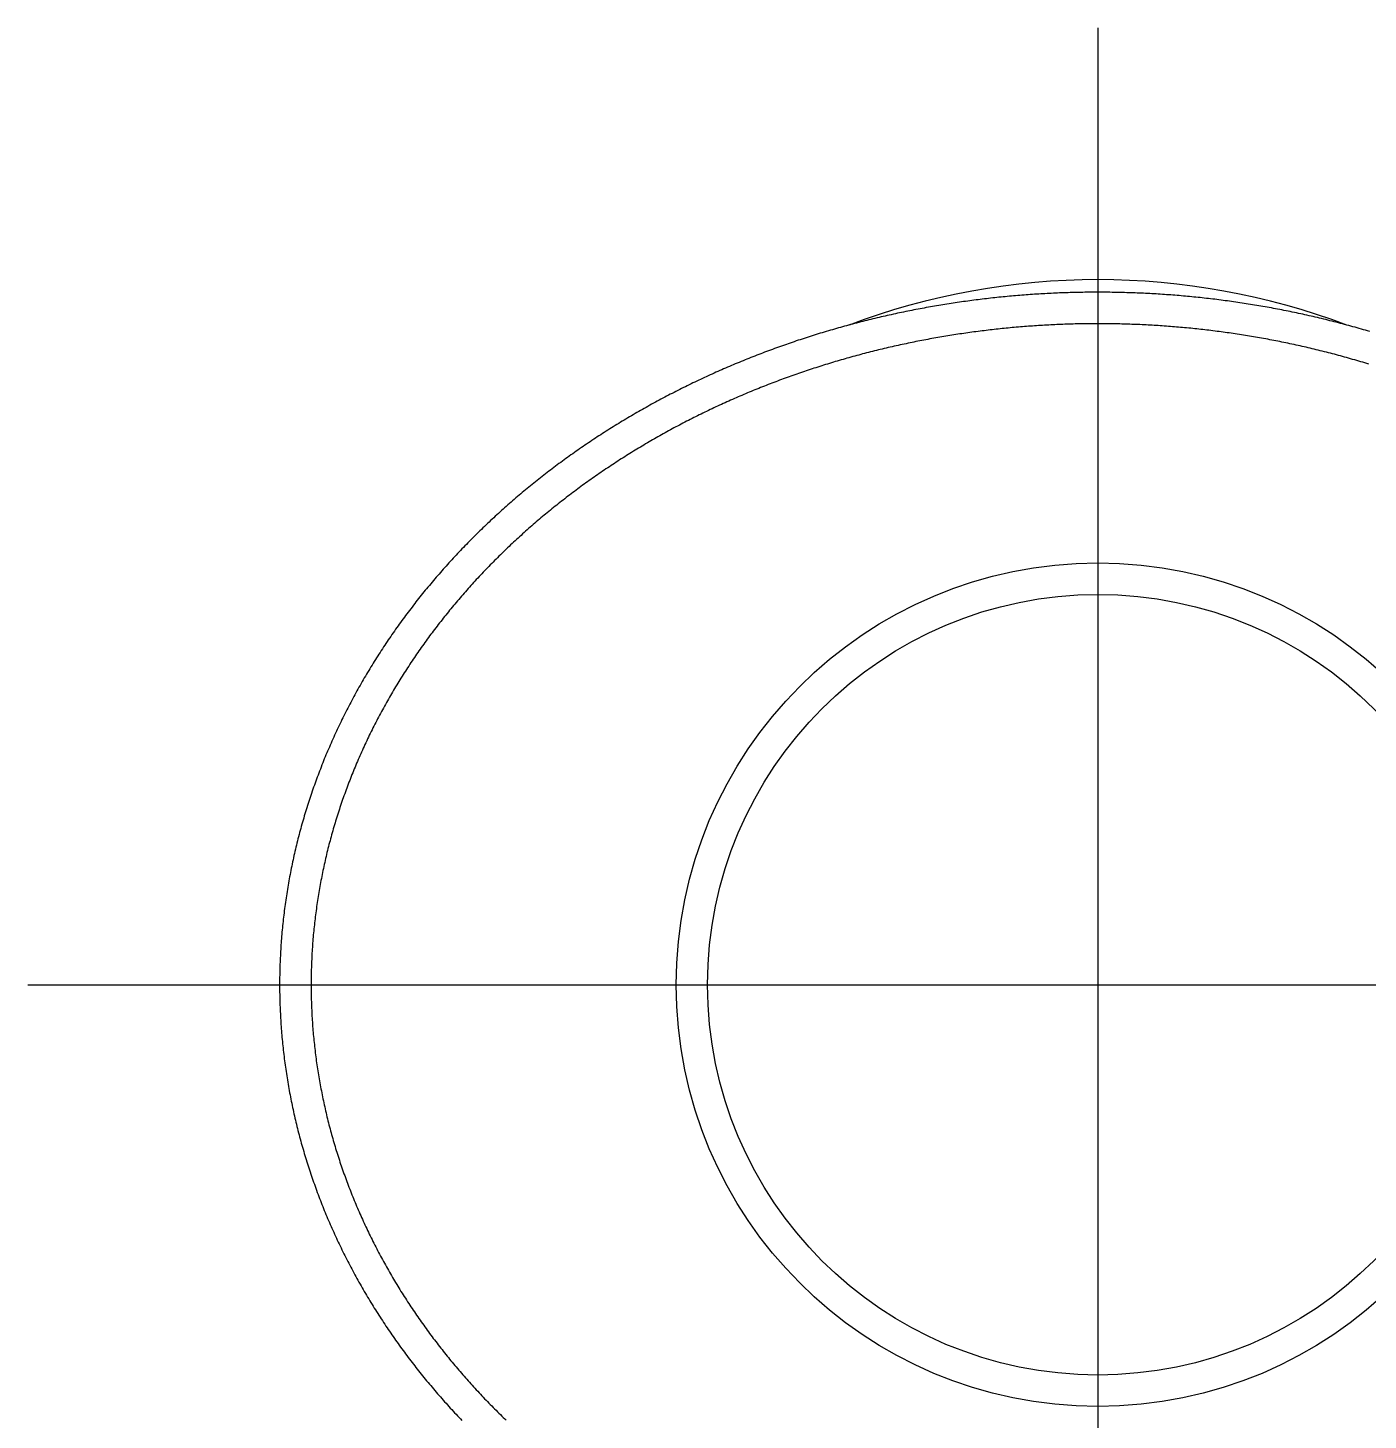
# Model space of a CAD drawing. Extents: x -15.1 to 49.4, y -18.2 to 42.
# Drawn here: x 32.45 to 43.09, y 30.94 to 42 of the extents above; entities that cross this region are included whole.
import ezdxf

# ---------------------------------------------------------------- set-up
doc = ezdxf.new("R2010")
doc.units = 0
doc.linetypes.add('CENTER', pattern=[50.8, 31.75, -6.35, 6.35, -6.35])
doc.layers.get('0').update_dxf_attribs({"linetype": 'CONTINUOUS'})
doc.layers.add('CENTER', color=1, linetype='CENTER')

msp = doc.modelspace()

# ---------------------------------------------------------------- linework, layer by layer
at = {"color": 7}
for points in [[(43.1061, 39.5878, 0), (43.0895, 39.5927, 0), (43.0729, 39.5976, 0), (43.0563, 39.6024, 0), (43.0396, 39.6072, 0), (43.023, 39.612, 0), (43.0064, 39.6167, 0), (42.9898, 39.6214, 0), (42.9732, 39.626, 0), (42.9566, 39.6306, 0), (42.9399, 39.6351, 0), (42.9233, 39.6396, 0), (42.9067, 39.6441, 0), (42.8901, 39.6485, 0), (42.8735, 39.6529, 0), (42.8568, 39.6572, 0), (42.8402, 39.6615, 0), (42.8236, 39.6658, 0), (42.807, 39.67, 0), (42.7903, 39.6742, 0), (42.7737, 39.6783, 0), (42.7571, 39.6824, 0), (42.7405, 39.6865, 0), (42.7238, 39.6905, 0), (42.7072, 39.6945, 0), (42.6906, 39.6984, 0), (42.6739, 39.7023, 0), (42.6573, 39.7062, 0), (42.6407, 39.71, 0), (42.6241, 39.7137, 0), (42.6074, 39.7175, 0), (42.5908, 39.7212, 0), (42.5742, 39.7248, 0), (42.5575, 39.7284, 0), (42.5409, 39.732, 0), (42.5243, 39.7356, 0), (42.5076, 39.7391, 0), (42.491, 39.7425, 0), (42.4744, 39.7459, 0), (42.4577, 39.7493, 0), (42.4411, 39.7527, 0), (42.4245, 39.756, 0), (42.4078, 39.7592, 0), (42.3912, 39.7625, 0), (42.3746, 39.7657, 0), (42.3579, 39.7688, 0), (42.3413, 39.7719, 0), (42.3247, 39.775, 0), (42.308, 39.778, 0), (42.2914, 39.781, 0), (42.2747, 39.784, 0), (42.2581, 39.7869, 0), (42.2415, 39.7898, 0), (42.2248, 39.7927, 0), (42.2082, 39.7955, 0), (42.1916, 39.7982, 0), (42.1749, 39.801, 0), (42.1583, 39.8037, 0), (42.1416, 39.8063, 0), (42.125, 39.8089, 0), (42.1083, 39.8115, 0), (42.0917, 39.8141, 0), (42.0751, 39.8166, 0), (42.0584, 39.819, 0), (42.0418, 39.8215, 0), (42.0251, 39.8239, 0), (42.0085, 39.8262, 0), (41.9918, 39.8285, 0), (41.9752, 39.8308, 0), (41.9585, 39.833, 0), (41.9419, 39.8353, 0), (41.9253, 39.8374, 0), (41.9086, 39.8395, 0), (41.892, 39.8416, 0), (41.8753, 39.8437, 0), (41.8587, 39.8457, 0), (41.842, 39.8477, 0), (41.8254, 39.8496, 0), (41.8087, 39.8515, 0), (41.7921, 39.8534, 0), (41.7754, 39.8552, 0), (41.7588, 39.857, 0), (41.7421, 39.8588, 0), (41.7255, 39.8605, 0), (41.7088, 39.8622, 0), (41.6922, 39.8638, 0), (41.6755, 39.8654, 0), (41.6589, 39.867, 0), (41.6422, 39.8685, 0), (41.6256, 39.87, 0), (41.6089, 39.8715, 0), (41.5922, 39.8729, 0), (41.5756, 39.8743, 0), (41.5589, 39.8756, 0), (41.5423, 39.877, 0), (41.5256, 39.8782, 0), (41.509, 39.8795, 0), (41.4923, 39.8807, 0), (41.4757, 39.8818, 0), (41.459, 39.883, 0), (41.4424, 39.8841, 0), (41.4257, 39.8851, 0), (41.409, 39.8861, 0), (41.3924, 39.8871, 0), (41.3757, 39.8881, 0), (41.3591, 39.889, 0), (41.3424, 39.8899, 0), (41.3258, 39.8907, 0), (41.3091, 39.8915, 0), (41.2924, 39.8923, 0), (41.2758, 39.893, 0), (41.2591, 39.8937, 0), (41.2425, 39.8943, 0), (41.2258, 39.895, 0), (41.2091, 39.8955, 0), (41.1925, 39.8961, 0), (41.1758, 39.8966, 0), (41.1592, 39.8971, 0), (41.1425, 39.8975, 0), (41.1258, 39.8979, 0), (41.1092, 39.8983, 0), (41.0925, 39.8986, 0), (41.0759, 39.8989, 0), (41.0592, 39.8992, 0), (41.0425, 39.8994, 0), (41.0259, 39.8996, 0), (41.0092, 39.8997, 0), (40.9925, 39.8999, 0), (40.9759, 39.8999, 0), (40.9592, 39.9, 0), (40.9426, 39.9, 0), (40.9259, 39.9, 0), (40.9092, 39.8999, 0), (40.8926, 39.8998, 0), (40.8759, 39.8997, 0), (40.8592, 39.8995, 0), (40.8426, 39.8993, 0), (40.8259, 39.8991, 0), (40.8093, 39.8988, 0), (40.7926, 39.8985, 0), (40.7759, 39.8981, 0), (40.7593, 39.8977, 0), (40.7426, 39.8973, 0), (40.726, 39.8968, 0), (40.7093, 39.8963, 0), (40.6927, 39.8958, 0), (40.676, 39.8952, 0), (40.6594, 39.8946, 0), (40.6427, 39.894, 0), (40.6261, 39.8933, 0), (40.6094, 39.8926, 0), (40.5928, 39.8918, 0), (40.5761, 39.8911, 0), (40.5595, 39.8902, 0), (40.5428, 39.8894, 0), (40.5262, 39.8885, 0), (40.5096, 39.8876, 0), (40.4929, 39.8866, 0), (40.4763, 39.8856, 0), (40.4597, 39.8845, 0), (40.443, 39.8835, 0), (40.4264, 39.8824, 0), (40.4098, 39.8812, 0), (40.3932, 39.88, 0), (40.3766, 39.8788, 0), (40.36, 39.8776, 0), (40.3433, 39.8763, 0), (40.3267, 39.8749, 0), (40.3101, 39.8736, 0), (40.2935, 39.8722, 0), (40.2769, 39.8707, 0), (40.2603, 39.8693, 0), (40.2437, 39.8677, 0), (40.2271, 39.8662, 0), (40.2106, 39.8646, 0), (40.194, 39.863, 0), (40.1774, 39.8613, 0), (40.1608, 39.8597, 0), (40.1443, 39.8579, 0), (40.1277, 39.8562, 0), (40.1111, 39.8544, 0), (40.0946, 39.8525, 0), (40.078, 39.8507, 0), (40.0615, 39.8488, 0), (40.0449, 39.8468, 0), (40.0284, 39.8448, 0), (40.0118, 39.8428, 0), (39.9953, 39.8408, 0), (39.9788, 39.8387, 0), (39.9622, 39.8366, 0), (39.9457, 39.8344, 0), (39.9292, 39.8322, 0), (39.9127, 39.83, 0), (39.8962, 39.8277, 0), (39.8797, 39.8254, 0), (39.8632, 39.823, 0), (39.8467, 39.8207, 0), (39.8302, 39.8183, 0), (39.8137, 39.8158, 0), (39.7973, 39.8133, 0), (39.7808, 39.8108, 0), (39.7643, 39.8082, 0), (39.7479, 39.8056, 0), (39.7314, 39.803, 0), (39.715, 39.8003, 0), (39.6985, 39.7976, 0), (39.6821, 39.7949, 0), (39.6657, 39.7921, 0), (39.6492, 39.7893, 0), (39.6328, 39.7865, 0), (39.6164, 39.7836, 0), (39.6, 39.7807, 0), (39.5836, 39.7777, 0), (39.5672, 39.7747, 0), (39.5508, 39.7717, 0), (39.5344, 39.7686, 0), (39.5181, 39.7655, 0), (39.5017, 39.7624, 0), (39.4853, 39.7592, 0), (39.469, 39.756, 0), (39.4526, 39.7527, 0), (39.4363, 39.7495, 0), (39.42, 39.7461, 0), (39.4037, 39.7428, 0), (39.3873, 39.7394, 0), (39.371, 39.736, 0), (39.3547, 39.7325, 0), (39.3384, 39.729, 0), (39.3221, 39.7255, 0), (39.3059, 39.7219, 0), (39.2896, 39.7183, 0), (39.2733, 39.7146, 0), (39.2571, 39.7109, 0), (39.2408, 39.7072, 0), (39.2246, 39.7035, 0), (39.2084, 39.6997, 0), (39.1921, 39.6958, 0), (39.1759, 39.692, 0), (39.1597, 39.6881, 0), (39.1435, 39.6841, 0), (39.1273, 39.6802, 0), (39.1112, 39.6762, 0), (39.095, 39.6721, 0), (39.0788, 39.668, 0), (39.0627, 39.6639, 0), (39.0465, 39.6598, 0), (39.0304, 39.6556, 0), (39.0143, 39.6513, 0), (38.9981, 39.6471, 0), (38.982, 39.6428, 0), (38.9659, 39.6384, 0), (38.9498, 39.6341, 0), (38.9338, 39.6296, 0), (38.9177, 39.6252, 0), (38.9016, 39.6207, 0), (38.8856, 39.6162, 0), (38.8695, 39.6116, 0), (38.8535, 39.607, 0), (38.8375, 39.6024, 0), (38.8215, 39.5977, 0), (38.8055, 39.593, 0), (38.7895, 39.5883, 0), (38.7735, 39.5835, 0), (38.7575, 39.5787, 0), (38.7416, 39.5738, 0), (38.7256, 39.569, 0), (38.7097, 39.564, 0), (38.6938, 39.5591, 0), (38.6778, 39.5541, 0), (38.6619, 39.549, 0), (38.646, 39.544, 0), (38.6301, 39.5389, 0), (38.6143, 39.5337, 0), (38.5984, 39.5285, 0), (38.5826, 39.5233, 0), (38.5667, 39.5181, 0), (38.5509, 39.5128, 0), (38.5351, 39.5074, 0), (38.5193, 39.5021, 0), (38.5035, 39.4967, 0), (38.4877, 39.4912, 0), (38.4719, 39.4858, 0), (38.4562, 39.4803, 0), (38.4404, 39.4747, 0), (38.4247, 39.4691, 0), (38.4089, 39.4635, 0), (38.3932, 39.4578, 0), (38.3775, 39.4521, 0), (38.3618, 39.4464, 0), (38.3462, 39.4406, 0), (38.3305, 39.4348, 0), (38.3149, 39.429, 0), (38.2992, 39.4231, 0), (38.2836, 39.4172, 0), (38.268, 39.4112, 0), (38.2524, 39.4052, 0), (38.2368, 39.3992, 0), (38.2212, 39.3932, 0), (38.2057, 39.387, 0), (38.1901, 39.3809, 0), (38.1746, 39.3747, 0), (38.1591, 39.3685, 0), (38.1436, 39.3623, 0), (38.1281, 39.356, 0), (38.1126, 39.3497, 0), (38.0971, 39.3433, 0), (38.0817, 39.3369, 0), (38.0662, 39.3305, 0), (38.0508, 39.324, 0), (38.0354, 39.3175, 0), (38.02, 39.3109, 0), (38.0046, 39.3043, 0), (37.9892, 39.2977, 0), (37.9739, 39.291, 0), (37.9585, 39.2843, 0), (37.9432, 39.2776, 0), (37.9279, 39.2708, 0), (37.9126, 39.264, 0), (37.8973, 39.2572, 0), (37.882, 39.2503, 0), (37.8668, 39.2434, 0), (37.8515, 39.2364, 0), (37.8363, 39.2294, 0), (37.8211, 39.2224, 0), (37.8059, 39.2153, 0), (37.7907, 39.2082, 0), (37.7755, 39.201, 0), (37.7604, 39.1938, 0), (37.7453, 39.1866, 0), (37.7301, 39.1793, 0), (37.715, 39.172, 0), (37.7, 39.1647, 0), (37.6849, 39.1573, 0), (37.6698, 39.1499, 0), (37.6548, 39.1425, 0), (37.6398, 39.135, 0), (37.6248, 39.1275, 0), (37.6098, 39.1199, 0), (37.5948, 39.1123, 0), (37.5799, 39.1047, 0), (37.565, 39.097, 0), (37.5501, 39.0893, 0), (37.5352, 39.0815, 0), (37.5203, 39.0737, 0), (37.5054, 39.0659, 0), (37.4906, 39.0581, 0), (37.4758, 39.0502, 0), (37.461, 39.0422, 0), (37.4462, 39.0343, 0), (37.4314, 39.0262, 0), (37.4167, 39.0182, 0), (37.4019, 39.0101, 0), (37.3872, 39.002, 0), (37.3725, 38.9938, 0), (37.3579, 38.9856, 0), (37.3432, 38.9774, 0), (37.3286, 38.9691, 0), (37.314, 38.9608, 0), (37.2994, 38.9525, 0), (37.2848, 38.9441, 0), (37.2703, 38.9357, 0), (37.2557, 38.9272, 0), (37.2412, 38.9187, 0), (37.2267, 38.9102, 0), (37.2123, 38.9016, 0), (37.1978, 38.893, 0), (37.1834, 38.8844, 0), (37.169, 38.8757, 0), (37.1546, 38.867, 0), (37.1402, 38.8582, 0), (37.1259, 38.8494, 0), (37.1116, 38.8406, 0), (37.0973, 38.8318, 0), (37.083, 38.8229, 0), (37.0688, 38.8139, 0), (37.0545, 38.8049, 0), (37.0403, 38.7959, 0), (37.0261, 38.7869, 0), (37.012, 38.7778, 0), (36.9978, 38.7687, 0), (36.9837, 38.7595, 0), (36.9696, 38.7503, 0), (36.9555, 38.7411, 0), (36.9415, 38.7318, 0), (36.9275, 38.7225, 0), (36.9135, 38.7131, 0), (36.8995, 38.7038, 0), (36.8855, 38.6943, 0), (36.8716, 38.6849, 0), (36.8577, 38.6754, 0), (36.8438, 38.6659, 0), (36.83, 38.6563, 0), (36.8161, 38.6467, 0), (36.8023, 38.637, 0), (36.7886, 38.6274, 0), (36.7748, 38.6176, 0), (36.7611, 38.6079, 0), (36.7474, 38.5981, 0), (36.7337, 38.5883, 0), (36.72, 38.5784, 0), (36.7064, 38.5685, 0), (36.6928, 38.5586, 0), (36.6793, 38.5486, 0), (36.6657, 38.5386, 0), (36.6522, 38.5286, 0), (36.6387, 38.5185, 0), (36.6252, 38.5084, 0), (36.6118, 38.4982, 0), (36.5984, 38.4881, 0), (36.585, 38.4778, 0), (36.5716, 38.4676, 0), (36.5583, 38.4573, 0), (36.545, 38.447, 0), (36.5317, 38.4366, 0), (36.5185, 38.4262, 0), (36.5053, 38.4157, 0), (36.4921, 38.4053, 0), (36.4789, 38.3948, 0), (36.4658, 38.3842, 0), (36.4527, 38.3736, 0), (36.4396, 38.363, 0), (36.4266, 38.3524, 0), (36.4135, 38.3417, 0), (36.4006, 38.331, 0), (36.3876, 38.3202, 0), (36.3747, 38.3094, 0), (36.3618, 38.2986, 0), (36.3489, 38.2877, 0), (36.3361, 38.2768, 0), (36.3233, 38.2659, 0), (36.3105, 38.2549, 0), (36.2977, 38.2439, 0), (36.285, 38.2328, 0), (36.2723, 38.2218, 0), (36.2597, 38.2106, 0), (36.247, 38.1995, 0), (36.2344, 38.1883, 0), (36.2219, 38.1771, 0), (36.2093, 38.1658, 0), (36.1968, 38.1545, 0), (36.1844, 38.1432, 0), (36.1719, 38.1318, 0), (36.1595, 38.1204, 0), (36.1471, 38.109, 0), (36.1348, 38.0975, 0), (36.1225, 38.086, 0), (36.1102, 38.0745, 0), (36.098, 38.0629, 0), (36.0858, 38.0513, 0), (36.0736, 38.0397, 0), (36.0614, 38.028, 0), (36.0493, 38.0163, 0), (36.0372, 38.0045, 0), (36.0252, 37.9928, 0), (36.0132, 37.9809, 0), (36.0012, 37.9691, 0), (35.9892, 37.9572, 0), (35.9773, 37.9453, 0), (35.9654, 37.9333, 0), (35.9536, 37.9213, 0), (35.9418, 37.9093, 0), (35.93, 37.8973, 0), (35.9183, 37.8852, 0), (35.9066, 37.873, 0), (35.8949, 37.8609, 0), (35.8833, 37.8487, 0), (35.8716, 37.8364, 0), (35.8601, 37.8242, 0), (35.8485, 37.8119, 0), (35.8371, 37.7995, 0), (35.8256, 37.7872, 0), (35.8142, 37.7748, 0), (35.8028, 37.7623, 0), (35.7914, 37.7498, 0), (35.7801, 37.7373, 0), (35.7688, 37.7248, 0), (35.7576, 37.7122, 0), (35.7464, 37.6996, 0), (35.7352, 37.6869, 0), (35.724, 37.6743, 0), (35.7129, 37.6615, 0), (35.7019, 37.6488, 0), (35.6908, 37.636, 0), (35.6798, 37.6232, 0), (35.6689, 37.6103, 0), (35.658, 37.5974, 0), (35.6471, 37.5845, 0), (35.6362, 37.5715, 0), (35.6254, 37.5585, 0), (35.6147, 37.5455, 0), (35.6039, 37.5324, 0), (35.5932, 37.5194, 0), (35.5826, 37.5062, 0), (35.572, 37.4931, 0), (35.5614, 37.4799, 0), (35.5509, 37.4666, 0), (35.5404, 37.4534, 0), (35.5299, 37.4401, 0), (35.5195, 37.4267, 0), (35.5091, 37.4134, 0), (35.4988, 37.4, 0), (35.4885, 37.3865, 0), (35.4782, 37.373, 0), (35.468, 37.3595, 0), (35.4578, 37.346, 0), (35.4477, 37.3324, 0), (35.4376, 37.3188, 0), (35.4275, 37.3052, 0), (35.4175, 37.2915, 0), (35.4075, 37.2778, 0), (35.3976, 37.2641, 0), (35.3877, 37.2503, 0), (35.3778, 37.2365, 0), (35.368, 37.2227, 0), (35.3583, 37.2088, 0), (35.3485, 37.1949, 0), (35.3389, 37.181, 0), (35.3292, 37.167, 0), (35.3196, 37.153, 0), (35.3101, 37.139, 0), (35.3005, 37.1249, 0), (35.2911, 37.1108, 0), (35.2816, 37.0967, 0), (35.2723, 37.0825, 0), (35.2629, 37.0683, 0), (35.2536, 37.0541, 0), (35.2444, 37.0398, 0), (35.2352, 37.0256, 0), (35.226, 37.0112, 0), (35.2169, 36.9969, 0), (35.2078, 36.9825, 0), (35.1988, 36.9681, 0), (35.1898, 36.9536, 0), (35.1808, 36.9391, 0), (35.1719, 36.9246, 0), (35.1631, 36.9101, 0), (35.1543, 36.8955, 0), (35.1455, 36.8809, 0), (35.1368, 36.8662, 0), (35.1281, 36.8515, 0), (35.1195, 36.8368, 0), (35.1109, 36.8221, 0), (35.1024, 36.8073, 0), (35.0939, 36.7925, 0), (35.0855, 36.7777, 0), (35.0771, 36.7628, 0), (35.0687, 36.7479, 0), (35.0605, 36.733, 0), (35.0522, 36.718, 0), (35.044, 36.703, 0), (35.0359, 36.688, 0), (35.0278, 36.673, 0), (35.0197, 36.6579, 0), (35.0117, 36.6428, 0), (35.0037, 36.6276, 0), (34.9958, 36.6125, 0), (34.988, 36.5973, 0), (34.9802, 36.582, 0), (34.9724, 36.5668, 0), (34.9647, 36.5515, 0), (34.9571, 36.5362, 0), (34.9495, 36.5209, 0), (34.9419, 36.5055, 0), (34.9344, 36.4901, 0), (34.927, 36.4747, 0), (34.9196, 36.4593, 0), (34.9123, 36.4438, 0), (34.905, 36.4283, 0), (34.8977, 36.4128, 0), (34.8905, 36.3973, 0), (34.8834, 36.3817, 0), (34.8763, 36.3661, 0), (34.8693, 36.3505, 0), (34.8623, 36.3348, 0), (34.8554, 36.3191, 0), (34.8485, 36.3035, 0), (34.8417, 36.2877, 0), (34.8349, 36.272, 0), (34.8282, 36.2562, 0), (34.8216, 36.2404, 0), (34.815, 36.2246, 0), (34.8084, 36.2088, 0), (34.8019, 36.1929, 0), (34.7955, 36.177, 0), (34.7891, 36.1611, 0), (34.7827, 36.1452, 0), (34.7765, 36.1292, 0), (34.7702, 36.1133, 0), (34.7641, 36.0973, 0), (34.758, 36.0813, 0), (34.7519, 36.0652, 0), (34.7459, 36.0492, 0), (34.74, 36.0331, 0), (34.7341, 36.017, 0), (34.7282, 36.0009, 0), (34.7225, 35.9847, 0), (34.7167, 35.9686, 0), (34.7111, 35.9524, 0), (34.7055, 35.9362, 0), (34.6999, 35.9199, 0), (34.6944, 35.9037, 0), (34.689, 35.8874, 0), (34.6836, 35.8712, 0), (34.6783, 35.8549, 0), (34.673, 35.8386, 0), (34.6678, 35.8222, 0), (34.6627, 35.8059, 0), (34.6576, 35.7895, 0), (34.6526, 35.7731, 0), (34.6476, 35.7567, 0), (34.6427, 35.7403, 0), (34.6378, 35.7238, 0), (34.633, 35.7074, 0), (34.6283, 35.6909, 0), (34.6236, 35.6744, 0), (34.619, 35.6579, 0), (34.6145, 35.6414, 0), (34.61, 35.6249, 0), (34.6055, 35.6083, 0), (34.6011, 35.5918, 0), (34.5968, 35.5752, 0), (34.5926, 35.5586, 0), (34.5884, 35.542, 0), (34.5842, 35.5253, 0), (34.5802, 35.5087, 0), (34.5761, 35.4921, 0), (34.5722, 35.4754, 0), (34.5683, 35.4587, 0), (34.5645, 35.442, 0), (34.5607, 35.4253, 0), (34.557, 35.4086, 0), (34.5533, 35.3919, 0), (34.5497, 35.3752, 0), (34.5462, 35.3584, 0), (34.5427, 35.3416, 0), (34.5393, 35.3249, 0), (34.536, 35.3081, 0), (34.5327, 35.2913, 0), (34.5295, 35.2745, 0), (34.5263, 35.2577, 0), (34.5232, 35.2409, 0), (34.5202, 35.224, 0), (34.5172, 35.2072, 0), (34.5142, 35.1903, 0), (34.5114, 35.1735, 0), (34.5086, 35.1566, 0), (34.5058, 35.1397, 0), (34.5032, 35.1228, 0), (34.5006, 35.1059, 0), (34.498, 35.089, 0), (34.4955, 35.0721, 0), (34.4931, 35.0552, 0), (34.4907, 35.0383, 0), (34.4884, 35.0213, 0), (34.4862, 35.0044, 0), (34.484, 34.9874, 0), (34.4819, 34.9705, 0), (34.4798, 34.9535, 0), (34.4778, 34.9365, 0), (34.4759, 34.9196, 0), (34.474, 34.9026, 0), (34.4722, 34.8856, 0), (34.4704, 34.8686, 0), (34.4687, 34.8516, 0), (34.4671, 34.8346, 0), (34.4655, 34.8176, 0), (34.464, 34.8006, 0), (34.4626, 34.7836, 0), (34.4612, 34.7665, 0), (34.4599, 34.7495, 0), (34.4586, 34.7325, 0), (34.4575, 34.7155, 0), (34.4563, 34.6984, 0), (34.4553, 34.6814, 0), (34.4543, 34.6643, 0), (34.4533, 34.6473, 0), (34.4524, 34.6303, 0), (34.4516, 34.6132, 0), (34.4509, 34.5962, 0), (34.4502, 34.5791, 0), (34.4495, 34.562, 0), (34.449, 34.545, 0), (34.4485, 34.5279, 0), (34.448, 34.5109, 0), (34.4477, 34.4938, 0), (34.4474, 34.4768, 0), (34.4471, 34.4597, 0), (34.4469, 34.4426, 0), (34.4468, 34.4256, 0), (34.4467, 34.4085, 0), (34.4467, 34.3915, 0), (34.4468, 34.3744, 0), (34.4469, 34.3573, 0), (34.4471, 34.3403, 0), (34.4474, 34.3232, 0), (34.4477, 34.3062, 0), (34.4481, 34.2891, 0), (34.4485, 34.272, 0), (34.449, 34.255, 0), (34.4496, 34.2379, 0), (34.4502, 34.2209, 0), (34.4509, 34.2038, 0), (34.4516, 34.1868, 0), (34.4525, 34.1697, 0), (34.4533, 34.1527, 0), (34.4543, 34.1356, 0), (34.4553, 34.1186, 0), (34.4563, 34.1016, 0), (34.4575, 34.0845, 0), (34.4587, 34.0675, 0), (34.4599, 34.0505, 0), (34.4612, 34.0334, 0), (34.4626, 34.0164, 0), (34.464, 33.9994, 0), (34.4655, 33.9824, 0), (34.4671, 33.9654, 0), (34.4687, 33.9484, 0), (34.4704, 33.9314, 0), (34.4722, 33.9144, 0), (34.474, 33.8974, 0), (34.4759, 33.8804, 0), (34.4778, 33.8635, 0), (34.4798, 33.8465, 0), (34.4818, 33.8295, 0), (34.484, 33.8126, 0), (34.4861, 33.7956, 0), (34.4884, 33.7787, 0), (34.4907, 33.7617, 0), (34.4931, 33.7448, 0), (34.4955, 33.7279, 0), (34.498, 33.711, 0), (34.5005, 33.6941, 0), (34.5031, 33.6772, 0), (34.5058, 33.6603, 0), (34.5086, 33.6434, 0), (34.5114, 33.6265, 0), (34.5142, 33.6097, 0), (34.5171, 33.5928, 0), (34.5201, 33.576, 0), (34.5232, 33.5592, 0), (34.5263, 33.5423, 0), (34.5294, 33.5255, 0), (34.5327, 33.5087, 0), (34.5359, 33.4919, 0), (34.5393, 33.4751, 0), (34.5427, 33.4584, 0), (34.5462, 33.4416, 0), (34.5497, 33.4249, 0), (34.5533, 33.4081, 0), (34.557, 33.3914, 0), (34.5607, 33.3747, 0), (34.5644, 33.358, 0), (34.5683, 33.3413, 0), (34.5722, 33.3246, 0), (34.5761, 33.3079, 0), (34.5802, 33.2913, 0), (34.5842, 33.2747, 0), (34.5884, 33.258, 0), (34.5926, 33.2414, 0), (34.5968, 33.2248, 0), (34.6012, 33.2083, 0), (34.6055, 33.1917, 0), (34.61, 33.1751, 0), (34.6145, 33.1586, 0), (34.619, 33.1421, 0), (34.6237, 33.1256, 0), (34.6283, 33.1091, 0), (34.6331, 33.0926, 0), (34.6379, 33.0762, 0), (34.6427, 33.0597, 0), (34.6476, 33.0433, 0), (34.6526, 33.0269, 0), (34.6576, 33.0105, 0), (34.6627, 32.9941, 0), (34.6679, 32.9778, 0), (34.6731, 32.9615, 0), (34.6783, 32.9451, 0), (34.6837, 32.9288, 0), (34.689, 32.9126, 0), (34.6945, 32.8963, 0), (34.7, 32.8801, 0), (34.7055, 32.8638, 0), (34.7111, 32.8476, 0), (34.7168, 32.8314, 0), (34.7225, 32.8153, 0), (34.7283, 32.7991, 0), (34.7341, 32.783, 0), (34.74, 32.7669, 0), (34.7459, 32.7508, 0), (34.7519, 32.7348, 0), (34.758, 32.7187, 0), (34.7641, 32.7027, 0), (34.7702, 32.6867, 0), (34.7765, 32.6707, 0), (34.7827, 32.6548, 0), (34.7891, 32.6389, 0), (34.7954, 32.6229, 0), (34.8019, 32.6071, 0), (34.8084, 32.5912, 0), (34.8149, 32.5754, 0), (34.8215, 32.5595, 0), (34.8282, 32.5437, 0), (34.8349, 32.528, 0), (34.8417, 32.5122, 0), (34.8485, 32.4965, 0), (34.8553, 32.4808, 0), (34.8623, 32.4651, 0), (34.8692, 32.4495, 0), (34.8763, 32.4339, 0), (34.8834, 32.4183, 0), (34.8905, 32.4027, 0), (34.8977, 32.3872, 0), (34.9049, 32.3716, 0), (34.9122, 32.3562, 0), (34.9196, 32.3407, 0), (34.9269, 32.3252, 0), (34.9344, 32.3098, 0), (34.9419, 32.2944, 0), (34.9494, 32.2791, 0), (34.9571, 32.2638, 0), (34.9647, 32.2485, 0), (34.9724, 32.2332, 0), (34.9802, 32.2179, 0), (34.988, 32.2027, 0), (34.9958, 32.1875, 0), (35.0037, 32.1724, 0), (35.0117, 32.1572, 0), (35.0197, 32.1421, 0), (35.0277, 32.1271, 0), (35.0358, 32.112, 0), (35.044, 32.097, 0), (35.0522, 32.082, 0), (35.0604, 32.0671, 0), (35.0687, 32.0522, 0), (35.0771, 32.0373, 0), (35.0854, 32.0224, 0), (35.0939, 32.0076, 0), (35.1024, 31.9928, 0), (35.1109, 31.978, 0), (35.1195, 31.9633, 0), (35.1281, 31.9486, 0), (35.1368, 31.9339, 0), (35.1455, 31.9193, 0), (35.1542, 31.9046, 0), (35.1631, 31.8901, 0), (35.1719, 31.8755, 0), (35.1808, 31.861, 0), (35.1897, 31.8465, 0), (35.1987, 31.832, 0), (35.2078, 31.8176, 0), (35.2169, 31.8032, 0), (35.226, 31.7889, 0), (35.2351, 31.7745, 0), (35.2444, 31.7602, 0), (35.2536, 31.746, 0), (35.2629, 31.7317, 0), (35.2723, 31.7175, 0), (35.2816, 31.7034, 0), (35.2911, 31.6892, 0), (35.3006, 31.6751, 0), (35.3101, 31.6611, 0), (35.3196, 31.647, 0), (35.3292, 31.633, 0), (35.3389, 31.619, 0), (35.3486, 31.6051, 0), (35.3583, 31.5912, 0), (35.3681, 31.5773, 0), (35.3779, 31.5635, 0), (35.3877, 31.5497, 0), (35.3976, 31.5359, 0), (35.4076, 31.5221, 0), (35.4176, 31.5084, 0), (35.4276, 31.4947, 0), (35.4376, 31.4811, 0), (35.4477, 31.4675, 0), (35.4579, 31.4539, 0), (35.4681, 31.4404, 0), (35.4783, 31.4269, 0), (35.4886, 31.4134, 0), (35.4989, 31.4, 0), (35.5092, 31.3866, 0), (35.5196, 31.3732, 0), (35.53, 31.3598, 0), (35.5405, 31.3465, 0), (35.551, 31.3333, 0), (35.5615, 31.32, 0), (35.5721, 31.3068, 0), (35.5827, 31.2937, 0), (35.5933, 31.2806, 0), (35.604, 31.2675, 0), (35.6147, 31.2544, 0), (35.6255, 31.2414, 0), (35.6363, 31.2284, 0), (35.6471, 31.2154, 0), (35.658, 31.2025, 0), (35.6689, 31.1896, 0), (35.6799, 31.1768, 0), (35.6909, 31.164, 0), (35.7019, 31.1512, 0), (35.713, 31.1384, 0), (35.7241, 31.1257, 0), (35.7352, 31.113, 0), (35.7464, 31.1004, 0), (35.7576, 31.0878, 0), (35.7688, 31.0752, 0), (35.7801, 31.0627, 0), (35.7914, 31.0502, 0), (35.8028, 31.0377, 0), (35.8142, 31.0252, 0), (35.8256, 31.0128, 0), (35.8371, 31.0005, 0), (35.8486, 30.9881, 0), (35.8601, 30.9758, 0), (35.8717, 30.9636, 0), (35.8833, 30.9513, 0), (35.8949, 30.9391, 0)], [(43.0988, 39.3287, 0), (43.0828, 39.3336, 0), (43.0668, 39.3385, 0), (43.0507, 39.3434, 0), (43.0347, 39.3482, 0), (43.0186, 39.3529, 0), (43.0026, 39.3576, 0), (42.9866, 39.3623, 0), (42.9705, 39.367, 0), (42.9545, 39.3716, 0), (42.9384, 39.3761, 0), (42.9224, 39.3806, 0), (42.9063, 39.3851, 0), (42.8902, 39.3895, 0), (42.8742, 39.3939, 0), (42.8581, 39.3983, 0), (42.8421, 39.4026, 0), (42.826, 39.4069, 0), (42.81, 39.4111, 0), (42.7939, 39.4153, 0), (42.7778, 39.4194, 0), (42.7618, 39.4236, 0), (42.7457, 39.4276, 0), (42.7296, 39.4317, 0), (42.7136, 39.4357, 0), (42.6975, 39.4396, 0), (42.6814, 39.4435, 0), (42.6654, 39.4474, 0), (42.6493, 39.4513, 0), (42.6332, 39.4551, 0), (42.6172, 39.4588, 0), (42.6011, 39.4626, 0), (42.585, 39.4662, 0), (42.5689, 39.4699, 0), (42.5529, 39.4735, 0), (42.5368, 39.4771, 0), (42.5207, 39.4806, 0), (42.5046, 39.4841, 0), (42.4886, 39.4876, 0), (42.4725, 39.491, 0), (42.4564, 39.4944, 0), (42.4403, 39.4977, 0), (42.4243, 39.501, 0), (42.4082, 39.5043, 0), (42.3921, 39.5075, 0), (42.376, 39.5107, 0), (42.3599, 39.5139, 0), (42.3439, 39.517, 0), (42.3278, 39.5201, 0), (42.3117, 39.5231, 0), (42.2956, 39.5261, 0), (42.2795, 39.5291, 0), (42.2634, 39.5321, 0), (42.2474, 39.535, 0), (42.2313, 39.5378, 0), (42.2152, 39.5406, 0), (42.1991, 39.5434, 0), (42.183, 39.5462, 0), (42.1669, 39.5489, 0), (42.1508, 39.5516, 0), (42.1347, 39.5542, 0), (42.1186, 39.5568, 0), (42.1026, 39.5594, 0), (42.0865, 39.5619, 0), (42.0704, 39.5644, 0), (42.0543, 39.5669, 0), (42.0382, 39.5693, 0), (42.0221, 39.5717, 0), (42.006, 39.574, 0), (41.9899, 39.5763, 0), (41.9738, 39.5786, 0), (41.9577, 39.5809, 0), (41.9416, 39.5831, 0), (41.9255, 39.5852, 0), (41.9094, 39.5874, 0), (41.8933, 39.5895, 0), (41.8772, 39.5915, 0), (41.8611, 39.5935, 0), (41.845, 39.5955, 0), (41.8289, 39.5975, 0), (41.8128, 39.5994, 0), (41.7967, 39.6013, 0), (41.7806, 39.6031, 0), (41.7645, 39.6049, 0), (41.7484, 39.6067, 0), (41.7323, 39.6084, 0), (41.7162, 39.6101, 0), (41.7001, 39.6118, 0), (41.684, 39.6134, 0), (41.6679, 39.615, 0), (41.6518, 39.6166, 0), (41.6356, 39.6181, 0), (41.6195, 39.6196, 0), (41.6034, 39.621, 0), (41.5873, 39.6224, 0), (41.5712, 39.6238, 0), (41.5551, 39.6251, 0), (41.539, 39.6264, 0), (41.5229, 39.6277, 0), (41.5068, 39.6289, 0), (41.4907, 39.6301, 0), (41.4745, 39.6313, 0), (41.4584, 39.6324, 0), (41.4423, 39.6335, 0), (41.4262, 39.6346, 0), (41.4101, 39.6356, 0), (41.394, 39.6366, 0), (41.3779, 39.6375, 0), (41.3618, 39.6385, 0), (41.3456, 39.6393, 0), (41.3295, 39.6402, 0), (41.3134, 39.641, 0), (41.2973, 39.6418, 0), (41.2812, 39.6425, 0), (41.2651, 39.6432, 0), (41.2489, 39.6439, 0), (41.2328, 39.6445, 0), (41.2167, 39.6451, 0), (41.2006, 39.6457, 0), (41.1845, 39.6462, 0), (41.1684, 39.6467, 0), (41.1522, 39.6472, 0), (41.1361, 39.6476, 0), (41.12, 39.648, 0), (41.1039, 39.6483, 0), (41.0878, 39.6487, 0), (41.0716, 39.649, 0), (41.0555, 39.6492, 0), (41.0394, 39.6494, 0), (41.0233, 39.6496, 0), (41.0072, 39.6498, 0), (40.991, 39.6499, 0), (40.9749, 39.6499, 0), (40.9588, 39.65, 0), (40.9427, 39.65, 0), (40.9266, 39.65, 0), (40.9104, 39.6499, 0), (40.8943, 39.6498, 0), (40.8782, 39.6497, 0), (40.8621, 39.6495, 0), (40.846, 39.6493, 0), (40.8298, 39.6491, 0), (40.8137, 39.6488, 0), (40.7976, 39.6485, 0), (40.7815, 39.6482, 0), (40.7654, 39.6478, 0), (40.7493, 39.6474, 0), (40.7332, 39.6469, 0), (40.717, 39.6465, 0), (40.7009, 39.6459, 0), (40.6848, 39.6454, 0), (40.6687, 39.6448, 0), (40.6526, 39.6442, 0), (40.6365, 39.6435, 0), (40.6204, 39.6428, 0), (40.6043, 39.6421, 0), (40.5882, 39.6413, 0), (40.5721, 39.6406, 0), (40.556, 39.6397, 0), (40.5399, 39.6389, 0), (40.5238, 39.638, 0), (40.5077, 39.637, 0), (40.4916, 39.6361, 0), (40.4755, 39.635, 0), (40.4595, 39.634, 0), (40.4434, 39.6329, 0), (40.4273, 39.6318, 0), (40.4112, 39.6307, 0), (40.3951, 39.6295, 0), (40.3791, 39.6283, 0), (40.363, 39.627, 0), (40.3469, 39.6257, 0), (40.3309, 39.6244, 0), (40.3148, 39.6231, 0), (40.2988, 39.6217, 0), (40.2827, 39.6203, 0), (40.2667, 39.6188, 0), (40.2506, 39.6173, 0), (40.2346, 39.6158, 0), (40.2185, 39.6142, 0), (40.2025, 39.6126, 0), (40.1865, 39.611, 0), (40.1704, 39.6093, 0), (40.1544, 39.6076, 0), (40.1384, 39.6059, 0), (40.1224, 39.6041, 0), (40.1063, 39.6023, 0), (40.0903, 39.6004, 0), (40.0743, 39.5986, 0), (40.0583, 39.5966, 0), (40.0423, 39.5947, 0), (40.0263, 39.5927, 0), (40.0104, 39.5907, 0), (39.9944, 39.5886, 0), (39.9784, 39.5865, 0), (39.9624, 39.5844, 0), (39.9465, 39.5823, 0), (39.9305, 39.5801, 0), (39.9145, 39.5778, 0), (39.8986, 39.5756, 0), (39.8826, 39.5733, 0), (39.8667, 39.5709, 0), (39.8508, 39.5686, 0), (39.8348, 39.5662, 0), (39.8189, 39.5637, 0), (39.803, 39.5612, 0), (39.7871, 39.5587, 0), (39.7712, 39.5562, 0), (39.7553, 39.5536, 0), (39.7394, 39.551, 0), (39.7235, 39.5483, 0), (39.7076, 39.5457, 0), (39.6917, 39.5429, 0), (39.6758, 39.5402, 0), (39.66, 39.5374, 0), (39.6441, 39.5346, 0), (39.6282, 39.5317, 0), (39.6124, 39.5288, 0), (39.5965, 39.5259, 0), (39.5807, 39.5229, 0), (39.5649, 39.5199, 0), (39.5491, 39.5169, 0), (39.5332, 39.5138, 0), (39.5174, 39.5107, 0), (39.5016, 39.5076, 0), (39.4858, 39.5044, 0), (39.4701, 39.5012, 0), (39.4543, 39.498, 0), (39.4385, 39.4947, 0), (39.4227, 39.4914, 0), (39.407, 39.488, 0), (39.3912, 39.4846, 0), (39.3755, 39.4812, 0), (39.3598, 39.4778, 0), (39.344, 39.4743, 0), (39.3283, 39.4707, 0), (39.3126, 39.4672, 0), (39.2969, 39.4636, 0), (39.2812, 39.46, 0), (39.2655, 39.4563, 0), (39.2498, 39.4526, 0), (39.2342, 39.4489, 0), (39.2185, 39.4451, 0), (39.2029, 39.4413, 0), (39.1872, 39.4374, 0), (39.1716, 39.4336, 0), (39.156, 39.4297, 0), (39.1403, 39.4257, 0), (39.1247, 39.4217, 0), (39.1091, 39.4177, 0), (39.0935, 39.4137, 0), (39.078, 39.4096, 0), (39.0624, 39.4055, 0), (39.0468, 39.4013, 0), (39.0313, 39.3971, 0), (39.0157, 39.3929, 0), (39.0002, 39.3886, 0), (38.9847, 39.3843, 0), (38.9691, 39.38, 0), (38.9536, 39.3756, 0), (38.9381, 39.3712, 0), (38.9227, 39.3668, 0), (38.9072, 39.3623, 0), (38.8917, 39.3578, 0), (38.8763, 39.3533, 0), (38.8608, 39.3487, 0), (38.8454, 39.3441, 0), (38.83, 39.3394, 0), (38.8145, 39.3347, 0), (38.7991, 39.33, 0), (38.7837, 39.3253, 0), (38.7684, 39.3205, 0), (38.753, 39.3156, 0), (38.7376, 39.3108, 0), (38.7223, 39.3059, 0), (38.7069, 39.3009, 0), (38.6916, 39.296, 0), (38.6763, 39.291, 0), (38.661, 39.2859, 0), (38.6457, 39.2809, 0), (38.6304, 39.2758, 0), (38.6151, 39.2706, 0), (38.5999, 39.2654, 0), (38.5846, 39.2602, 0), (38.5694, 39.255, 0), (38.5542, 39.2497, 0), (38.539, 39.2444, 0), (38.5237, 39.239, 0), (38.5086, 39.2336, 0), (38.4934, 39.2282, 0), (38.4782, 39.2227, 0), (38.4631, 39.2172, 0), (38.4479, 39.2117, 0), (38.4328, 39.2061, 0), (38.4177, 39.2005, 0), (38.4026, 39.1949, 0), (38.3875, 39.1892, 0), (38.3724, 39.1835, 0), (38.3573, 39.1778, 0), (38.3423, 39.172, 0), (38.3273, 39.1662, 0), (38.3122, 39.1603, 0), (38.2972, 39.1544, 0), (38.2822, 39.1485, 0), (38.2672, 39.1425, 0), (38.2523, 39.1365, 0), (38.2373, 39.1305, 0), (38.2224, 39.1244, 0), (38.2074, 39.1183, 0), (38.1925, 39.1122, 0), (38.1776, 39.106, 0), (38.1627, 39.0998, 0), (38.1478, 39.0936, 0), (38.133, 39.0873, 0), (38.1181, 39.081, 0), (38.1033, 39.0746, 0), (38.0884, 39.0682, 0), (38.0736, 39.0618, 0), (38.0588, 39.0553, 0), (38.0441, 39.0488, 0), (38.0293, 39.0423, 0), (38.0145, 39.0357, 0), (37.9998, 39.0291, 0), (37.9851, 39.0225, 0), (37.9704, 39.0158, 0), (37.9557, 39.0091, 0), (37.941, 39.0024, 0), (37.9263, 38.9956, 0), (37.9117, 38.9888, 0), (37.897, 38.9819, 0), (37.8824, 38.975, 0), (37.8678, 38.9681, 0), (37.8532, 38.9611, 0), (37.8387, 38.9541, 0), (37.8241, 38.9471, 0), (37.8096, 38.94, 0), (37.7951, 38.9329, 0), (37.7806, 38.9258, 0), (37.7661, 38.9186, 0), (37.7516, 38.9114, 0), (37.7372, 38.9041, 0), (37.7227, 38.8968, 0), (37.7083, 38.8895, 0), (37.6939, 38.8822, 0), (37.6795, 38.8748, 0), (37.6652, 38.8673, 0), (37.6508, 38.8599, 0), (37.6365, 38.8524, 0), (37.6222, 38.8448, 0), (37.6079, 38.8373, 0), (37.5936, 38.8297, 0), (37.5793, 38.822, 0), (37.5651, 38.8143, 0), (37.5509, 38.8066, 0), (37.5367, 38.7989, 0), (37.5225, 38.7911, 0), (37.5083, 38.7833, 0), (37.4942, 38.7754, 0), (37.4801, 38.7675, 0), (37.466, 38.7596, 0), (37.4519, 38.7517, 0), (37.4378, 38.7437, 0), (37.4238, 38.7356, 0), (37.4097, 38.7276, 0), (37.3957, 38.7195, 0), (37.3818, 38.7113, 0), (37.3678, 38.7031, 0), (37.3539, 38.6949, 0), (37.3399, 38.6867, 0), (37.326, 38.6784, 0), (37.3121, 38.6701, 0), (37.2983, 38.6617, 0), (37.2844, 38.6534, 0), (37.2706, 38.6449, 0), (37.2568, 38.6365, 0), (37.2431, 38.628, 0), (37.2293, 38.6195, 0), (37.2156, 38.6109, 0), (37.2019, 38.6023, 0), (37.1882, 38.5937, 0), (37.1745, 38.585, 0), (37.1609, 38.5763, 0), (37.1473, 38.5676, 0), (37.1337, 38.5588, 0), (37.1201, 38.55, 0), (37.1065, 38.5411, 0), (37.093, 38.5322, 0), (37.0795, 38.5233, 0), (37.066, 38.5144, 0), (37.0526, 38.5054, 0), (37.0391, 38.4964, 0), (37.0257, 38.4873, 0), (37.0123, 38.4782, 0), (36.999, 38.4691, 0), (36.9856, 38.4599, 0), (36.9723, 38.4508, 0), (36.959, 38.4415, 0), (36.9458, 38.4323, 0), (36.9325, 38.423, 0), (36.9193, 38.4136, 0), (36.9061, 38.4043, 0), (36.8929, 38.3949, 0), (36.8798, 38.3854, 0), (36.8667, 38.376, 0), (36.8536, 38.3664, 0), (36.8405, 38.3569, 0), (36.8275, 38.3473, 0), (36.8145, 38.3377, 0), (36.8015, 38.3281, 0), (36.7886, 38.3184, 0), (36.7756, 38.3087, 0), (36.7627, 38.2989, 0), (36.7498, 38.2892, 0), (36.737, 38.2794, 0), (36.7242, 38.2695, 0), (36.7114, 38.2596, 0), (36.6986, 38.2497, 0), (36.6859, 38.2398, 0), (36.6732, 38.2298, 0), (36.6605, 38.2198, 0), (36.6478, 38.2097, 0), (36.6352, 38.1996, 0), (36.6226, 38.1895, 0), (36.61, 38.1793, 0), (36.5975, 38.1692, 0), (36.585, 38.1589, 0), (36.5725, 38.1487, 0), (36.56, 38.1384, 0), (36.5476, 38.1281, 0), (36.5352, 38.1177, 0), (36.5228, 38.1073, 0), (36.5105, 38.0969, 0), (36.4981, 38.0865, 0), (36.4859, 38.076, 0), (36.4736, 38.0654, 0), (36.4614, 38.0549, 0), (36.4492, 38.0443, 0), (36.437, 38.0337, 0), (36.4249, 38.023, 0), (36.4128, 38.0123, 0), (36.4007, 38.0016, 0), (36.3887, 37.9909, 0), (36.3767, 37.9801, 0), (36.3647, 37.9692, 0), (36.3527, 37.9584, 0), (36.3408, 37.9475, 0), (36.3289, 37.9366, 0), (36.3171, 37.9256, 0), (36.3052, 37.9146, 0), (36.2934, 37.9036, 0), (36.2817, 37.8926, 0), (36.2699, 37.8815, 0), (36.2582, 37.8704, 0), (36.2466, 37.8592, 0), (36.2349, 37.848, 0), (36.2233, 37.8368, 0), (36.2118, 37.8256, 0), (36.2002, 37.8143, 0), (36.1887, 37.803, 0), (36.1773, 37.7916, 0), (36.1658, 37.7802, 0), (36.1544, 37.7688, 0), (36.143, 37.7574, 0), (36.1317, 37.7459, 0), (36.1204, 37.7344, 0), (36.1091, 37.7229, 0), (36.0979, 37.7113, 0), (36.0867, 37.6997, 0), (36.0755, 37.688, 0), (36.0644, 37.6764, 0), (36.0533, 37.6647, 0), (36.0422, 37.6529, 0), (36.0312, 37.6412, 0), (36.0202, 37.6294, 0), (36.0092, 37.6175, 0), (35.9983, 37.6057, 0), (35.9874, 37.5938, 0), (35.9765, 37.5818, 0), (35.9657, 37.5699, 0), (35.9549, 37.5579, 0), (35.9442, 37.5458, 0), (35.9335, 37.5338, 0), (35.9228, 37.5217, 0), (35.9121, 37.5096, 0), (35.9015, 37.4974, 0), (35.8909, 37.4852, 0), (35.8804, 37.473, 0), (35.8699, 37.4607, 0), (35.8594, 37.4484, 0), (35.849, 37.4361, 0), (35.8386, 37.4238, 0), (35.8282, 37.4114, 0), (35.8179, 37.399, 0), (35.8076, 37.3865, 0), (35.7974, 37.3741, 0), (35.7872, 37.3616, 0), (35.777, 37.349, 0), (35.7668, 37.3364, 0), (35.7567, 37.3238, 0), (35.7467, 37.3112, 0), (35.7367, 37.2985, 0), (35.7267, 37.2858, 0), (35.7167, 37.2731, 0), (35.7068, 37.2603, 0), (35.6969, 37.2475, 0), (35.6871, 37.2347, 0), (35.6773, 37.2219, 0), (35.6676, 37.209, 0), (35.6579, 37.1961, 0), (35.6482, 37.1831, 0), (35.6385, 37.1701, 0), (35.6289, 37.1571, 0), (35.6194, 37.1441, 0), (35.6099, 37.131, 0), (35.6004, 37.1179, 0), (35.591, 37.1048, 0), (35.5816, 37.0916, 0), (35.5722, 37.0784, 0), (35.5629, 37.0652, 0), (35.5536, 37.0519, 0), (35.5444, 37.0386, 0), (35.5352, 37.0253, 0), (35.526, 37.012, 0), (35.5169, 36.9986, 0), (35.5079, 36.9852, 0), (35.4988, 36.9718, 0), (35.4898, 36.9583, 0), (35.4809, 36.9448, 0), (35.472, 36.9313, 0), (35.4631, 36.9177, 0), (35.4543, 36.9041, 0), (35.4455, 36.8905, 0), (35.4368, 36.8768, 0), (35.4281, 36.8632, 0), (35.4195, 36.8495, 0), (35.4109, 36.8357, 0), (35.4023, 36.8219, 0), (35.3938, 36.8081, 0), (35.3853, 36.7943, 0), (35.3769, 36.7805, 0), (35.3685, 36.7666, 0), (35.3602, 36.7527, 0), (35.3519, 36.7387, 0), (35.3436, 36.7247, 0), (35.3354, 36.7107, 0), (35.3272, 36.6967, 0), (35.3191, 36.6826, 0), (35.311, 36.6685, 0), (35.303, 36.6544, 0), (35.295, 36.6403, 0), (35.2871, 36.6261, 0), (35.2792, 36.6119, 0), (35.2713, 36.5977, 0), (35.2635, 36.5834, 0), (35.2558, 36.5691, 0), (35.2481, 36.5548, 0), (35.2404, 36.5404, 0), (35.2328, 36.5261, 0), (35.2252, 36.5117, 0), (35.2177, 36.4973, 0), (35.2102, 36.4828, 0), (35.2028, 36.4683, 0), (35.1955, 36.4538, 0), (35.1881, 36.4393, 0), (35.1809, 36.4247, 0), (35.1736, 36.4102, 0), (35.1665, 36.3956, 0), (35.1593, 36.3809, 0), (35.1523, 36.3663, 0), (35.1452, 36.3516, 0), (35.1382, 36.3369, 0), (35.1313, 36.3222, 0), (35.1244, 36.3074, 0), (35.1176, 36.2927, 0), (35.1108, 36.2779, 0), (35.1041, 36.2631, 0), (35.0974, 36.2482, 0), (35.0908, 36.2333, 0), (35.0842, 36.2185, 0), (35.0777, 36.2036, 0), (35.0712, 36.1886, 0), (35.0648, 36.1737, 0), (35.0584, 36.1587, 0), (35.0521, 36.1437, 0), (35.0458, 36.1287, 0), (35.0396, 36.1136, 0), (35.0334, 36.0986, 0), (35.0273, 36.0835, 0), (35.0212, 36.0684, 0), (35.0152, 36.0533, 0), (35.0093, 36.0381, 0), (35.0034, 36.023, 0), (34.9975, 36.0078, 0), (34.9917, 35.9926, 0), (34.986, 35.9774, 0), (34.9803, 35.9621, 0), (34.9746, 35.9469, 0), (34.969, 35.9316, 0), (34.9635, 35.9163, 0), (34.958, 35.901, 0), (34.9526, 35.8856, 0), (34.9472, 35.8703, 0), (34.9419, 35.8549, 0), (34.9366, 35.8395, 0), (34.9314, 35.8241, 0), (34.9263, 35.8087, 0), (34.9212, 35.7932, 0), (34.9161, 35.7778, 0), (34.9111, 35.7623, 0), (34.9062, 35.7468, 0), (34.9013, 35.7313, 0), (34.8965, 35.7158, 0), (34.8917, 35.7002, 0), (34.887, 35.6847, 0), (34.8823, 35.6691, 0), (34.8777, 35.6535, 0), (34.8732, 35.6379, 0), (34.8687, 35.6223, 0), (34.8643, 35.6067, 0), (34.8599, 35.591, 0), (34.8556, 35.5754, 0), (34.8513, 35.5597, 0), (34.8471, 35.544, 0), (34.843, 35.5283, 0), (34.8389, 35.5126, 0), (34.8348, 35.4969, 0), (34.8309, 35.4811, 0), (34.8269, 35.4654, 0), (34.8231, 35.4496, 0), (34.8193, 35.4338, 0), (34.8155, 35.4181, 0), (34.8118, 35.4023, 0), (34.8082, 35.3865, 0), (34.8046, 35.3706, 0), (34.8011, 35.3548, 0), (34.7977, 35.339, 0), (34.7943, 35.3231, 0), (34.7909, 35.3072, 0), (34.7876, 35.2914, 0), (34.7844, 35.2755, 0), (34.7812, 35.2596, 0), (34.7781, 35.2437, 0), (34.775, 35.2278, 0), (34.7721, 35.2118, 0), (34.7691, 35.1959, 0), (34.7662, 35.18, 0), (34.7634, 35.164, 0), (34.7606, 35.148, 0), (34.7579, 35.1321, 0), (34.7553, 35.1161, 0), (34.7527, 35.1001, 0), (34.7502, 35.0841, 0), (34.7477, 35.0681, 0), (34.7453, 35.0521, 0), (34.7429, 35.0361, 0), (34.7406, 35.0201, 0), (34.7384, 35.0041, 0), (34.7362, 34.988, 0), (34.734, 34.972, 0), (34.732, 34.9559, 0), (34.73, 34.9399, 0), (34.728, 34.9238, 0), (34.7261, 34.9078, 0), (34.7243, 34.8917, 0), (34.7225, 34.8756, 0), (34.7208, 34.8595, 0), (34.7191, 34.8435, 0), (34.7175, 34.8274, 0), (34.716, 34.8113, 0), (34.7145, 34.7952, 0), (34.7131, 34.7791, 0), (34.7117, 34.763, 0), (34.7104, 34.7469, 0), (34.7092, 34.7308, 0), (34.708, 34.7146, 0), (34.7069, 34.6985, 0), (34.7058, 34.6824, 0), (34.7048, 34.6663, 0), (34.7038, 34.6501, 0), (34.703, 34.634, 0), (34.7021, 34.6179, 0), (34.7014, 34.6018, 0), (34.7006, 34.5856, 0), (34.7, 34.5695, 0), (34.6994, 34.5533, 0), (34.6989, 34.5372, 0), (34.6984, 34.5211, 0), (34.698, 34.5049, 0), (34.6976, 34.4888, 0), (34.6973, 34.4726, 0), (34.6971, 34.4565, 0), (34.6969, 34.4404, 0), (34.6968, 34.4242, 0), (34.6967, 34.4081, 0), (34.6967, 34.3919, 0), (34.6968, 34.3758, 0), (34.6969, 34.3596, 0), (34.6971, 34.3435, 0), (34.6973, 34.3273, 0), (34.6976, 34.3112, 0), (34.698, 34.2951, 0), (34.6984, 34.2789, 0), (34.6989, 34.2628, 0), (34.6994, 34.2466, 0), (34.7, 34.2305, 0), (34.7007, 34.2144, 0), (34.7014, 34.1982, 0), (34.7021, 34.1821, 0), (34.703, 34.166, 0), (34.7039, 34.1498, 0), (34.7048, 34.1337, 0), (34.7058, 34.1176, 0), (34.7069, 34.1015, 0), (34.708, 34.0853, 0), (34.7092, 34.0692, 0), (34.7104, 34.0531, 0), (34.7117, 34.037, 0), (34.7131, 34.0209, 0), (34.7145, 34.0048, 0), (34.716, 33.9887, 0), (34.7175, 33.9726, 0), (34.7191, 33.9565, 0), (34.7208, 33.9404, 0), (34.7225, 33.9244, 0), (34.7243, 33.9083, 0), (34.7261, 33.8922, 0), (34.728, 33.8762, 0), (34.73, 33.8601, 0), (34.732, 33.844, 0), (34.734, 33.828, 0), (34.7362, 33.812, 0), (34.7383, 33.7959, 0), (34.7406, 33.7799, 0), (34.7429, 33.7639, 0), (34.7452, 33.7479, 0), (34.7477, 33.7319, 0), (34.7501, 33.7159, 0), (34.7527, 33.6999, 0), (34.7552, 33.6839, 0), (34.7579, 33.6679, 0), (34.7606, 33.652, 0), (34.7634, 33.636, 0), (34.7662, 33.6201, 0), (34.7691, 33.6041, 0), (34.772, 33.5882, 0), (34.775, 33.5723, 0), (34.7781, 33.5563, 0), (34.7812, 33.5404, 0), (34.7844, 33.5245, 0), (34.7876, 33.5087, 0), (34.7909, 33.4928, 0), (34.7942, 33.4769, 0), (34.7976, 33.4611, 0), (34.8011, 33.4452, 0), (34.8046, 33.4294, 0), (34.8082, 33.4136, 0), (34.8118, 33.3978, 0), (34.8155, 33.3819, 0), (34.8193, 33.3662, 0), (34.8231, 33.3504, 0), (34.8269, 33.3346, 0), (34.8309, 33.3189, 0), (34.8348, 33.3031, 0), (34.8389, 33.2874, 0), (34.843, 33.2717, 0), (34.8471, 33.256, 0), (34.8513, 33.2403, 0), (34.8556, 33.2246, 0), (34.8599, 33.209, 0), (34.8643, 33.1933, 0), (34.8687, 33.1777, 0), (34.8732, 33.1621, 0), (34.8778, 33.1465, 0), (34.8824, 33.1309, 0), (34.887, 33.1153, 0), (34.8917, 33.0998, 0), (34.8965, 33.0842, 0), (34.9013, 33.0687, 0), (34.9062, 33.0532, 0), (34.9112, 33.0377, 0), (34.9161, 33.0222, 0), (34.9212, 33.0068, 0), (34.9263, 32.9913, 0), (34.9314, 32.9759, 0), (34.9367, 32.9605, 0), (34.9419, 32.9451, 0), (34.9472, 32.9297, 0), (34.9526, 32.9144, 0), (34.958, 32.899, 0), (34.9635, 32.8837, 0), (34.969, 32.8684, 0), (34.9746, 32.8531, 0), (34.9803, 32.8379, 0), (34.986, 32.8226, 0), (34.9917, 32.8074, 0), (34.9975, 32.7922, 0), (35.0033, 32.777, 0), (35.0093, 32.7619, 0), (35.0152, 32.7467, 0), (35.0212, 32.7316, 0), (35.0273, 32.7165, 0), (35.0334, 32.7014, 0), (35.0396, 32.6863, 0), (35.0458, 32.6713, 0), (35.052, 32.6563, 0), (35.0584, 32.6413, 0), (35.0647, 32.6263, 0), (35.0712, 32.6113, 0), (35.0776, 32.5964, 0), (35.0842, 32.5815, 0), (35.0907, 32.5666, 0), (35.0974, 32.5518, 0), (35.104, 32.5369, 0), (35.1108, 32.5221, 0), (35.1176, 32.5073, 0), (35.1244, 32.4925, 0), (35.1313, 32.4778, 0), (35.1382, 32.4631, 0), (35.1452, 32.4484, 0), (35.1522, 32.4337, 0), (35.1593, 32.419, 0), (35.1664, 32.4044, 0), (35.1736, 32.3898, 0), (35.1808, 32.3752, 0), (35.1881, 32.3607, 0), (35.1954, 32.3462, 0), (35.2028, 32.3317, 0), (35.2102, 32.3172, 0), (35.2177, 32.3027, 0), (35.2252, 32.2883, 0), (35.2328, 32.2739, 0), (35.2404, 32.2596, 0), (35.2481, 32.2452, 0), (35.2558, 32.2309, 0), (35.2635, 32.2166, 0), (35.2713, 32.2024, 0), (35.2792, 32.1882, 0), (35.287, 32.174, 0), (35.295, 32.1598, 0), (35.303, 32.1456, 0), (35.311, 32.1315, 0), (35.3191, 32.1174, 0), (35.3272, 32.1034, 0), (35.3354, 32.0894, 0), (35.3436, 32.0754, 0), (35.3518, 32.0614, 0), (35.3601, 32.0474, 0), (35.3685, 32.0335, 0), (35.3768, 32.0196, 0), (35.3853, 32.0058, 0), (35.3938, 31.992, 0), (35.4023, 31.9782, 0), (35.4108, 31.9644, 0), (35.4194, 31.9506, 0), (35.4281, 31.9369, 0), (35.4368, 31.9232, 0), (35.4455, 31.9096, 0), (35.4543, 31.896, 0), (35.4631, 31.8824, 0), (35.472, 31.8688, 0), (35.4809, 31.8553, 0), (35.4898, 31.8418, 0), (35.4988, 31.8283, 0), (35.5079, 31.8149, 0), (35.5169, 31.8014, 0), (35.526, 31.7881, 0), (35.5352, 31.7747, 0), (35.5444, 31.7614, 0), (35.5536, 31.7481, 0), (35.5629, 31.7348, 0), (35.5722, 31.7216, 0), (35.5816, 31.7084, 0), (35.591, 31.6952, 0), (35.6004, 31.6821, 0), (35.6099, 31.669, 0), (35.6194, 31.6559, 0), (35.629, 31.6428, 0), (35.6386, 31.6298, 0), (35.6482, 31.6168, 0), (35.6579, 31.6039, 0), (35.6676, 31.591, 0), (35.6774, 31.5781, 0), (35.6872, 31.5652, 0), (35.697, 31.5524, 0), (35.7069, 31.5396, 0), (35.7168, 31.5268, 0), (35.7267, 31.5141, 0), (35.7367, 31.5014, 0), (35.7468, 31.4887, 0), (35.7568, 31.4761, 0), (35.7669, 31.4635, 0), (35.7771, 31.4509, 0), (35.7872, 31.4384, 0), (35.7974, 31.4259, 0), (35.8077, 31.4134, 0), (35.818, 31.4009, 0), (35.8283, 31.3885, 0), (35.8386, 31.3762, 0), (35.849, 31.3638, 0), (35.8595, 31.3515, 0), (35.8699, 31.3392, 0), (35.8804, 31.327, 0), (35.891, 31.3148, 0), (35.9015, 31.3026, 0), (35.9121, 31.2904, 0), (35.9228, 31.2783, 0), (35.9335, 31.2662, 0), (35.9442, 31.2541, 0), (35.9549, 31.2421, 0), (35.9657, 31.2301, 0), (35.9766, 31.2182, 0), (35.9874, 31.2062, 0), (35.9983, 31.1943, 0), (36.0092, 31.1825, 0), (36.0202, 31.1706, 0), (36.0312, 31.1588, 0), (36.0422, 31.1471, 0), (36.0533, 31.1353, 0), (36.0644, 31.1236, 0), (36.0755, 31.112, 0), (36.0867, 31.1003, 0), (36.0979, 31.0887, 0), (36.1091, 31.0771, 0), (36.1204, 31.0656, 0), (36.1317, 31.0541, 0), (36.1431, 31.0426, 0), (36.1544, 31.0312, 0), (36.1658, 31.0198, 0), (36.1773, 31.0084, 0), (36.1887, 30.997, 0), (36.2002, 30.9857, 0), (36.2118, 30.9744, 0), (36.2233, 30.9632, 0), (36.2349, 30.952, 0), (36.2466, 30.9408, 0)]]:
    msp.add_polyline3d(points, dxfattribs=at)
at = {"color": 7, "linetype": 'CONTINUOUS'}
for radius in [3.35, 3.1]:
    msp.add_circle((40.946717, 34.4), radius, dxfattribs=at)
msp.add_arc((40.946717, 34.4), 5.6, 69.3280116, 110.6719884, dxfattribs=at)
at = {"layer": 'CENTER', "color": 1, "linetype": 'CENTER'}
for p, q in [((40.946717, 42), (40.946717, -2)), ((32.44672, 34.399981), (49.446717, 34.399981))]:
    msp.add_line(p, q, dxfattribs=at)

doc.saveas('drawing.dxf')
